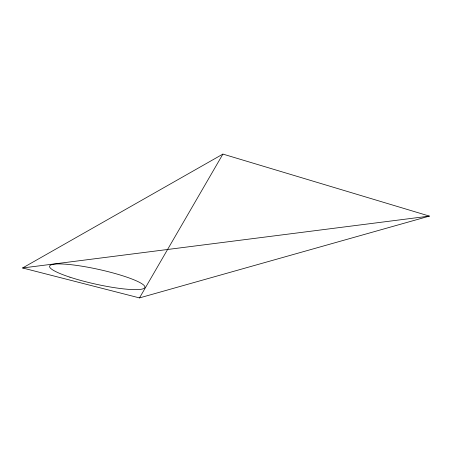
<?xml version="1.0" encoding="UTF-8"?>
<svg xmlns="http://www.w3.org/2000/svg" width="452" height="452" viewBox="0 0 452 452"><rect width="100%" height="100%" fill="white"/><g stroke="black" fill="none" stroke-linecap="round" stroke-linejoin="round"><path stroke-width="0.68" d="M139.493 297.913L222.909 154.087L429.4 216.101L139.493 297.913L22.6 267.974L222.909 154.087M22.6 267.974L429.4 216.101M69.919 277.172A48.805 7.503 12.5 0 0 144.747 287.721A48.805 7.503 12.5 0 0 77.077 265.465A48.805 7.503 12.5 0 0 69.919 277.172"/></g></svg>
